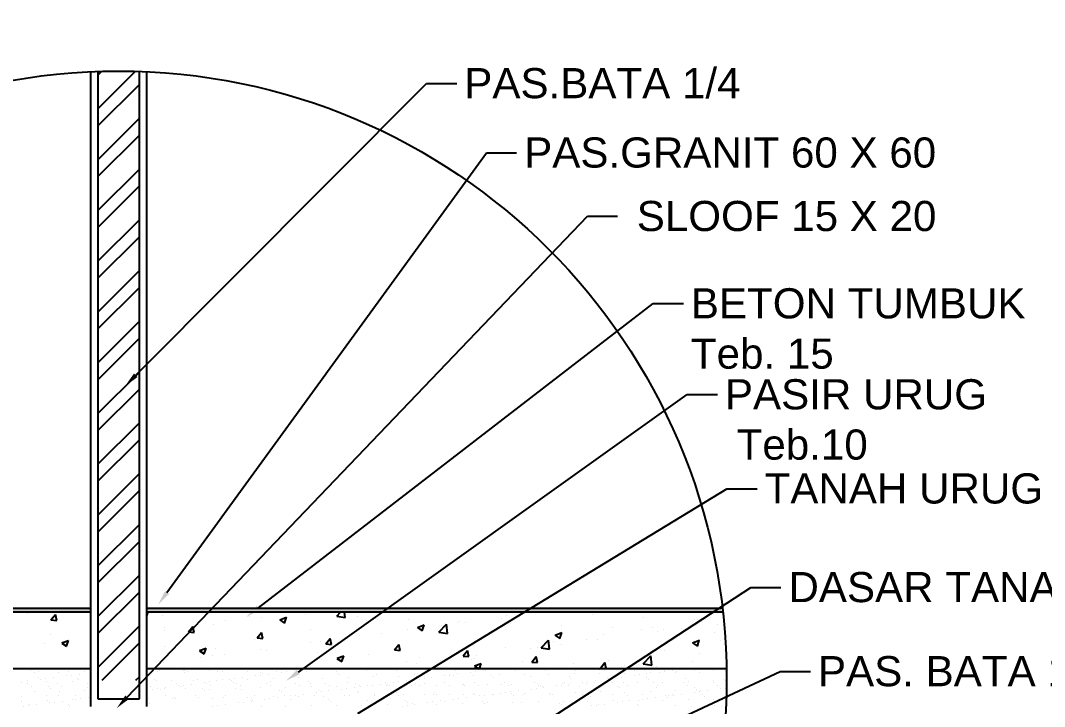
# Model space of a CAD drawing. Header units: centimetres. Extents: x -377343 to 693706, y 194584 to 813780.
# Drawn here: x 173272.8 to 173544.5, y 500131.6 to 500313.6 of the extents above; entities that cross this region are included whole.
import ezdxf

# ---------------------------------------------------------------- set-up
doc = ezdxf.new("R2010")
doc.units = ezdxf.units.CM
doc.layers.add('PIPA', color=11, linetype='Continuous')
doc.styles.get("Standard").update_dxf_attribs({"font": 'arial.ttf'})

msp = doc.modelspace()

# ---------------------------------------------------------------- hatches: boundary and pattern name
h = msp.add_hatch(color=256)
h.dxf.hatch_style = 1
h.paths.add_polyline_path([(173458.84, 500157.578), (173306.37, 500157.578), (173306.37, 500156.578), (173458.966, 500156.578, 0.0015622)])
h.paths.add_polyline_path([(173291.37, 500157.578), (173138.899, 500157.578, 0.0015622), (173138.773, 500156.578), (173291.37, 500156.578)])

# ---------------------------------------------------------------- linework, layer by layer
for p, q in [((173291.37, 500300.02), (173291.37, 500131.578)), ((173293.37, 500299.112), (173294.39, 500300.132)), ((173293.37, 500290.131), (173303.37, 500300.131)), ((173293.37, 500300.1), (173293.37, 500133.578)), ((173304.37, 500133.578), (173304.37, 500300.1)), ((173306.37, 500131.578), (173306.37, 500300.02)), ((173293.37, 500285.641), (173304.37, 500296.641)), ((173380.572, 500296.902), (173388.572, 500296.902)), ((173293.37, 500276.661), (173304.37, 500287.661)), ((173293.37, 500272.171), (173304.37, 500283.171)), ((173396.462, 500278.505), (173404.462, 500278.505)), ((173293.37, 500263.191), (173304.37, 500274.191)), ((173293.37, 500258.7), (173304.37, 500269.7)), ((173293.37, 500249.72), (173304.37, 500260.72)), ((173423.227, 500261.657), (173431.227, 500261.657)), ((173293.37, 500245.23), (173304.37, 500256.23)), ((173293.37, 500236.25), (173304.37, 500247.25)), ((173293.37, 500231.76), (173304.37, 500242.76)), ((173440.69, 500238.488), (173448.69, 500238.488)), ((173293.37, 500222.779), (173304.37, 500233.779)), ((173293.37, 500218.289), (173304.37, 500229.289)), ((173293.37, 500209.309), (173304.37, 500220.309)), ((173293.37, 500204.819), (173304.37, 500215.819)), ((173449.723, 500214.354), (173457.723, 500214.354)), ((173293.37, 500195.839), (173304.37, 500206.839)), ((173293.37, 500191.349), (173304.37, 500202.349)), ((173293.37, 500182.368), (173304.37, 500193.368)), ((173293.37, 500177.878), (173304.37, 500188.878)), ((173460.261, 500189.379), (173468.261, 500189.379)), ((173293.37, 500168.898), (173304.37, 500179.898)), ((173293.37, 500164.408), (173304.37, 500175.408)), ((173293.37, 500155.428), (173304.37, 500166.428)), ((173293.37, 500150.937), (173304.37, 500161.937)), ((173466.583, 500163.2), (173474.583, 500163.2)), ((173291.37, 500156.578), (173138.773, 500156.578)), ((173291.37, 500157.578), (173138.899, 500157.578)), ((173274.823, 500156.214), (173274.823, 500156.214)), ((173280.928, 500154.55), (173282.152, 500156.009)), ((173282.439, 500154.414), (173282.145, 500156.007)), ((173458.84, 500157.578), (173306.37, 500157.578)), ((173458.966, 500156.578), (173306.37, 500156.578)), ((173306.396, 500155.76), (173306.671, 500156.578)), ((173334.997, 500156.482), (173334.997, 500156.482)), ((173356.727, 500155.54), (173357.722, 500156.578)), ((173358.986, 500155.19), (173358.825, 500156.578)), ((173410.996, 500156.456), (173410.996, 500156.456)), ((173280.928, 500154.549), (173282.446, 500154.416)), ((173306.37, 500155.777), (173306.395, 500155.76)), ((173310.535, 500155.722), (173310.535, 500155.722)), ((173323.996, 500153.442), (173323.996, 500153.442)), ((173327.183, 500154.536), (173327.183, 500154.536)), ((173333.541, 500155.373), (173333.541, 500155.373)), ((173336.826, 500155.068), (173336.826, 500155.068)), ((173341.634, 500154.578), (173342.898, 500153.726)), ((173341.647, 500154.607), (173343.426, 500155.29)), ((173342.899, 500153.725), (173343.414, 500155.26)), ((173348.556, 500155.909), (173348.556, 500155.909)), ((173356.727, 500155.539), (173358.986, 500155.189)), ((173362.115, 500155.336), (173362.115, 500155.336)), ((173364.674, 500154.461), (173364.674, 500154.461)), ((173375.674, 500154.763), (173375.674, 500154.763)), ((173378.151, 500152.573), (173379.929, 500153.256)), ((173379.402, 500151.691), (173379.917, 500153.226)), ((173383.834, 500151.336), (173385.813, 500153.398)), ((173386.094, 500150.986), (173385.813, 500153.398)), ((173388.773, 500153.836), (173388.773, 500153.836)), ((173389.233, 500154.19), (173389.233, 500154.19)), ((173390.899, 500153.786), (173390.899, 500153.786)), ((173400.519, 500155.052), (173400.519, 500155.052)), ((173401.814, 500155.624), (173401.814, 500155.624)), ((173402.792, 500153.617), (173402.792, 500153.617)), ((173424.555, 500155.883), (173424.555, 500155.883)), ((173438.114, 500155.31), (173438.114, 500155.31)), ((173451.673, 500154.737), (173451.673, 500154.737)), ((173452.503, 500154.562), (173452.503, 500154.562)), ((173453.398, 500154.114), (173453.398, 500154.114)), ((173457.876, 500153.465), (173457.876, 500153.465)), ((173280.909, 500150.637), (173280.909, 500150.637)), ((173293.37, 500141.957), (173304.37, 500152.957)), ((173310.955, 500151.653), (173310.955, 500151.653)), ((173311.141, 500152.424), (173311.141, 500152.424)), ((173317.364, 500151.361), (173318.883, 500151.228)), ((173317.365, 500151.362), (173318.589, 500152.821)), ((173318.875, 500151.227), (173318.582, 500152.819)), ((173335.583, 500149.768), (173336.808, 500151.228)), ((173337.094, 500149.633), (173336.8, 500151.225)), ((173349.861, 500151.919), (173349.861, 500151.919)), ((173368.499, 500150.837), (173368.499, 500150.837)), ((173375.58, 500151.931), (173375.58, 500151.931)), ((173378.137, 500152.544), (173379.401, 500151.692)), ((173383.835, 500151.335), (173386.094, 500150.985)), ((173384.54, 500152.949), (173384.54, 500152.949)), ((173414.64, 500150.51), (173415.904, 500149.657)), ((173414.654, 500150.539), (173416.432, 500151.222)), ((173415.905, 500149.657), (173416.42, 500151.192)), ((173416.351, 500153.044), (173416.351, 500153.044)), ((173427.527, 500150.699), (173427.527, 500150.699)), ((173429.91, 500152.471), (173429.91, 500152.471)), ((173437.69, 500152.019), (173437.69, 500152.019)), ((173440.568, 500152.488), (173440.568, 500152.488)), ((173441.898, 500151.362), (173441.898, 500151.362)), ((173443.469, 500151.899), (173443.469, 500151.899)), ((173448.257, 500152.199), (173448.257, 500152.199)), ((173457.028, 500151.326), (173457.028, 500151.326)), ((173279.121, 500148.208), (173279.121, 500148.208)), ((173283.789, 500148.42), (173285.053, 500147.568)), ((173283.803, 500148.449), (173285.581, 500149.132)), ((173283.911, 500148.701), (173283.911, 500148.701)), ((173284.932, 500148.123), (173284.932, 500148.123)), ((173285.055, 500147.567), (173285.57, 500149.102)), ((173294.481, 500138.578), (173304.37, 500148.467)), ((173335.048, 500149.376), (173335.048, 500149.376)), ((173335.583, 500149.767), (173337.101, 500149.634)), ((173349.709, 500148.517), (173349.709, 500148.517)), ((173352.52, 500148.733), (173352.52, 500148.733)), ((173353.801, 500148.174), (173355.026, 500149.634)), ((173353.801, 500148.173), (173355.32, 500148.04)), ((173355.312, 500148.039), (173355.019, 500149.631)), ((173358.879, 500149.57), (173358.879, 500149.57)), ((173362.75, 500150.305), (173362.75, 500150.305)), ((173372.02, 500146.58), (173373.244, 500148.04)), ((173373.531, 500146.445), (173373.237, 500148.037)), ((173410.942, 500147.132), (173412.921, 500149.194)), ((173413.202, 500146.781), (173412.921, 500149.194)), ((173414.335, 500148.795), (173414.335, 500148.795)), ((173416.237, 500147.983), (173416.237, 500147.983)), ((173422.877, 500149.477), (173422.877, 500149.477)), ((173425.856, 500149.25), (173425.856, 500149.25)), ((173451.143, 500148.475), (173452.407, 500147.623)), ((173451.157, 500148.505), (173452.935, 500149.187)), ((173452.408, 500147.623), (173452.923, 500149.158)), ((173458.589, 500148.985), (173458.589, 500148.985)), ((173311.029, 500147.555), (173311.029, 500147.555)), ((173320.235, 500146.833), (173320.235, 500146.833)), ((173320.293, 500146.386), (173321.556, 500145.534)), ((173320.306, 500146.415), (173322.084, 500147.098)), ((173321.558, 500145.533), (173322.073, 500147.068)), ((173324.588, 500146.982), (173324.588, 500146.982)), ((173326.859, 500145.355), (173326.859, 500145.355)), ((173336.479, 500146.621), (173336.479, 500146.621)), ((173336.517, 500146.612), (173336.517, 500146.612)), ((173338.147, 500146.409), (173338.147, 500146.409)), ((173351.706, 500145.837), (173351.706, 500145.837)), ((173356.809, 500144.381), (173358.587, 500145.064)), ((173365.265, 500145.264), (173365.265, 500145.264)), ((173372.02, 500146.579), (173373.538, 500146.446)), ((173388.464, 500145.38), (173388.464, 500145.38)), ((173390.238, 500144.986), (173391.463, 500146.446)), ((173391.749, 500144.851), (173391.455, 500146.443)), ((173401.505, 500147.169), (173401.505, 500147.169)), ((173408.064, 500146.934), (173408.064, 500146.934)), ((173409.878, 500147.146), (173409.878, 500147.146)), ((173410.943, 500147.131), (173413.202, 500146.781)), ((173443.776, 500146.442), (173443.776, 500146.442)), ((173453.089, 500145.658), (173453.089, 500145.658)), ((173310.646, 500143.198), (173310.646, 500143.198)), ((173320.501, 500144.518), (173320.501, 500144.518)), ((173323.687, 500144.986), (173323.687, 500144.986)), ((173356.796, 500144.352), (173358.059, 500143.499)), ((173358.061, 500143.499), (173358.576, 500145.034)), ((173375.271, 500143.476), (173375.271, 500143.476)), ((173377.858, 500142.931), (173377.858, 500142.931)), ((173378.824, 500144.691), (173378.824, 500144.691)), ((173384.217, 500143.768), (173384.217, 500143.768)), ((173390.238, 500144.985), (173391.757, 500144.852)), ((173392.383, 500144.118), (173392.383, 500144.118)), ((173393.251, 500144.391), (173393.251, 500144.391)), ((173393.312, 500142.347), (173395.09, 500143.029)), ((173393.837, 500145.034), (173393.837, 500145.034)), ((173394.602, 500141.578), (173395.079, 500143)), ((173405.942, 500143.545), (173405.942, 500143.545)), ((173408.457, 500143.393), (173409.681, 500144.852)), ((173408.457, 500143.391), (173409.975, 500143.258)), ((173409.968, 500143.257), (173409.674, 500144.849)), ((173419.501, 500142.972), (173419.501, 500142.972)), ((173426.675, 500141.799), (173427.9, 500143.258)), ((173428.186, 500141.663), (173427.892, 500143.255)), ((173428.963, 500143.9), (173428.963, 500143.9)), ((173433.06, 500142.399), (173433.06, 500142.399)), ((173438.05, 500142.928), (173440.029, 500144.989)), ((173438.051, 500142.927), (173440.31, 500142.577)), ((173440.31, 500142.577), (173440.029, 500144.989)), ((173440.26, 500144.032), (173440.26, 500144.032)), ((173451.194, 500143.447), (173451.194, 500143.447)), ((173291.37, 500141.578), (173137.635, 500141.578)), ((173275.504, 500141.225), (173275.504, 500141.225)), ((173276.421, 500140.548), (173276.421, 500140.548)), ((173277.586, 500140.85), (173277.586, 500140.85)), ((173282.918, 500140.517), (173282.918, 500140.517)), ((173285.028, 500139.714), (173285.028, 500139.714)), ((173285.349, 500141.43), (173285.349, 500141.43)), ((173285.496, 500140.864), (173285.496, 500140.864)), ((173286.35, 500139.888), (173286.35, 500139.888)), ((173288.415, 500140.16), (173288.415, 500140.16)), ((173289.779, 500140.764), (173289.779, 500140.764)), ((173290.609, 500141.748), (173290.609, 500141.748)), ((173460.104, 500141.578), (173306.37, 500141.578)), ((173309.226, 500140.907), (173309.226, 500140.907)), ((173309.785, 500141.065), (173309.785, 500141.065)), ((173315.99, 500141.03), (173315.99, 500141.03)), ((173316.434, 500141.15), (173316.434, 500141.15)), ((173316.458, 500140.601), (173316.458, 500140.601)), ((173317.136, 500140.922), (173317.136, 500140.922)), ((173322.931, 500141.118), (173322.931, 500141.118)), ((173325.046, 500140.936), (173325.046, 500140.936)), ((173326.304, 500140.806), (173326.304, 500140.806)), ((173329.792, 500141.366), (173329.792, 500141.366)), ((173332.956, 500140.951), (173332.956, 500140.951)), ((173335.229, 500139.747), (173335.229, 500139.747)), ((173336.44, 500141.45), (173336.44, 500141.45)), ((173336.467, 500140.718), (173336.467, 500140.718)), ((173336.552, 500139.921), (173336.552, 500139.921)), ((173336.936, 500140.289), (173336.936, 500140.289)), ((173338.617, 500140.193), (173338.617, 500140.193)), ((173340.866, 500140.965), (173340.866, 500140.965)), ((173342.067, 500140.647), (173342.067, 500140.647)), ((173342.938, 500141.419), (173342.938, 500141.419)), ((173343.389, 500140.821), (173343.389, 500140.821)), ((173345.454, 500141.093), (173345.454, 500141.093)), ((173346.781, 500140.494), (173346.781, 500140.494)), ((173348.775, 500140.979), (173348.775, 500140.979)), ((173348.904, 500141.547), (173348.904, 500141.547)), ((173356.685, 500140.994), (173356.685, 500140.994)), ((173356.945, 500140.407), (173356.945, 500140.407)), ((173357.413, 500139.978), (173357.413, 500139.978)), ((173362.442, 500141.85), (173362.442, 500141.85)), ((173364.595, 500141.008), (173364.595, 500141.008)), ((173367.258, 500140.182), (173367.258, 500140.182)), ((173372.505, 500141.022), (173372.505, 500141.022)), ((173377.422, 500140.095), (173377.422, 500140.095)), ((173377.89, 500139.666), (173377.89, 500139.666)), ((173378.438, 500141.849), (173378.438, 500141.849)), ((173379.888, 500139.671), (173379.888, 500139.671)), ((173380.415, 500141.037), (173380.415, 500141.037)), ((173385.431, 500139.78), (173385.431, 500139.78)), ((173386.537, 500139.755), (173386.537, 500139.755)), ((173386.753, 500139.954), (173386.753, 500139.954)), ((173387.735, 500139.87), (173387.735, 500139.87)), ((173388.325, 500141.051), (173388.325, 500141.051)), ((173388.818, 500140.226), (173388.818, 500140.226)), ((173392.268, 500140.68), (173392.268, 500140.68)), ((173393.034, 500139.724), (173393.034, 500139.724)), ((173393.299, 500142.317), (173394.395, 500141.578)), ((173393.59, 500140.854), (173393.59, 500140.854)), ((173395.655, 500141.126), (173395.655, 500141.126)), ((173396.235, 500141.066), (173396.235, 500141.066)), ((173397.899, 500139.783), (173397.899, 500139.783)), ((173399.894, 500139.971), (173399.894, 500139.971)), ((173404.145, 500141.08), (173404.145, 500141.08)), ((173406.543, 500140.056), (173406.543, 500140.056)), ((173412.055, 500141.094), (173412.055, 500141.094)), ((173413.041, 500140.025), (173413.041, 500140.025)), ((173419.901, 500140.272), (173419.901, 500140.272)), ((173419.965, 500141.109), (173419.965, 500141.109)), ((173426.48, 500141.271), (173426.48, 500141.271)), ((173426.55, 500140.357), (173426.55, 500140.357)), ((173426.675, 500141.797), (173428.193, 500141.665)), ((173427.218, 500142.244), (173427.218, 500142.244)), ((173427.875, 500141.123), (173427.875, 500141.123)), ((173433.047, 500140.326), (173433.047, 500140.326)), ((173435.633, 500139.813), (173435.633, 500139.813)), ((173435.785, 500141.137), (173435.785, 500141.137)), ((173436.325, 500141.476), (173436.325, 500141.476)), ((173436.955, 500139.987), (173436.955, 500139.987)), ((173439.02, 500140.258), (173439.02, 500140.258)), ((173439.907, 500140.573), (173439.907, 500140.573)), ((173441.575, 500142.181), (173441.575, 500142.181)), ((173442.47, 500140.713), (173442.47, 500140.713)), ((173443.695, 500141.152), (173443.695, 500141.152)), ((173443.792, 500140.887), (173443.792, 500140.887)), ((173445.857, 500141.159), (173445.857, 500141.159)), ((173446.046, 500141.578), (173446.118, 500141.664)), ((173446.126, 500141.578), (173446.111, 500141.661)), ((173446.489, 500141.388), (173446.489, 500141.388)), ((173446.556, 500140.658), (173446.556, 500140.658)), ((173446.619, 500141.826), (173446.619, 500141.826)), ((173446.957, 500140.959), (173446.957, 500140.959)), ((173451.604, 500141.166), (173451.604, 500141.166)), ((173453.054, 500140.627), (173453.054, 500140.627)), ((173456.802, 500141.164), (173456.802, 500141.164)), ((173459.514, 500141.181), (173459.514, 500141.181)), ((173459.914, 500140.874), (173459.914, 500140.874)), ((173474.411, 500140.893), (173482.411, 500140.893)), ((173272.995, 500137.919), (173272.995, 500137.919)), ((173274.71, 500137.628), (173274.71, 500137.628)), ((173274.741, 500138.36), (173274.741, 500138.36)), ((173275.782, 500136.946), (173275.782, 500136.946)), ((173277.714, 500139.2), (173277.714, 500139.2)), ((173278.191, 500138.814), (173278.191, 500138.814)), ((173279.513, 500138.988), (173279.513, 500138.988)), ((173279.855, 500138.167), (173279.855, 500138.167)), ((173281.578, 500139.26), (173281.578, 500139.26)), ((173282.62, 500137.643), (173282.62, 500137.643)), ((173283.691, 500136.96), (173283.691, 500136.96)), ((173286.504, 500138.251), (173286.504, 500138.251)), ((173287.877, 500139.113), (173287.877, 500139.113)), ((173288.346, 500138.684), (173288.346, 500138.684)), ((173290.53, 500137.657), (173290.53, 500137.657)), ((173303.461, 500138.578), (173304.37, 500139.487)), ((173306.511, 500138.552), (173306.511, 500138.552)), ((173307.421, 500137.004), (173307.421, 500137.004)), ((173308.355, 500138.801), (173308.355, 500138.801)), ((173308.823, 500138.372), (173308.823, 500138.372)), ((173313.008, 500138.521), (173313.008, 500138.521)), ((173314.26, 500137.7), (173314.26, 500137.7)), ((173314.718, 500137.047), (173314.718, 500137.047)), ((173315.331, 500137.018), (173315.331, 500137.018)), ((173316.04, 500137.221), (173316.04, 500137.221)), ((173318.105, 500137.493), (173318.105, 500137.493)), ((173318.668, 500138.576), (173318.668, 500138.576)), ((173319.868, 500138.768), (173319.868, 500138.768)), ((173321.555, 500137.947), (173321.555, 500137.947)), ((173322.17, 500137.715), (173322.17, 500137.715)), ((173322.877, 500138.121), (173322.877, 500138.121)), ((173323.241, 500137.032), (173323.241, 500137.032)), ((173324.942, 500138.393), (173324.942, 500138.393)), ((173326.517, 500138.853), (173326.517, 500138.853)), ((173328.392, 500138.847), (173328.392, 500138.847)), ((173328.832, 500138.489), (173328.832, 500138.489)), ((173329.3, 500138.06), (173329.3, 500138.06)), ((173329.714, 500139.021), (173329.714, 500139.021)), ((173330.08, 500137.729), (173330.08, 500137.729)), ((173331.151, 500137.047), (173331.151, 500137.047)), ((173331.779, 500139.293), (173331.779, 500139.293)), ((173333.015, 500138.822), (173333.015, 500138.822)), ((173337.99, 500137.743), (173337.99, 500137.743)), ((173339.061, 500137.061), (173339.061, 500137.061)), ((173339.145, 500138.265), (173339.145, 500138.265)), ((173339.875, 500139.069), (173339.875, 500139.069)), ((173345.9, 500137.758), (173345.9, 500137.758)), ((173346.524, 500139.154), (173346.524, 500139.154)), ((173346.971, 500137.075), (173346.971, 500137.075)), ((173349.309, 500138.177), (173349.309, 500138.177)), ((173349.777, 500137.748), (173349.777, 500137.748)), ((173353.021, 500139.123), (173353.021, 500139.123)), ((173353.81, 500137.772), (173353.81, 500137.772)), ((173354.881, 500137.09), (173354.881, 500137.09)), ((173359.623, 500137.953), (173359.623, 500137.953)), ((173359.881, 500139.37), (173359.881, 500139.37)), ((173361.72, 500137.787), (173361.72, 500137.787)), ((173362.791, 500137.104), (173362.791, 500137.104)), ((173364.92, 500137.079), (173364.92, 500137.079)), ((173366.242, 500137.254), (173366.242, 500137.254)), ((173366.53, 500139.455), (173366.53, 500139.455)), ((173368.307, 500137.525), (173368.307, 500137.525)), ((173369.63, 500137.801), (173369.63, 500137.801)), ((173369.786, 500137.865), (173369.786, 500137.865)), ((173369.965, 500137.073), (173369.965, 500137.073)), ((173370.254, 500137.436), (173370.254, 500137.436)), ((173370.701, 500137.119), (173370.701, 500137.119)), ((173371.757, 500137.98), (173371.757, 500137.98)), ((173373.028, 500139.423), (173373.028, 500139.423)), ((173373.079, 500138.154), (173373.079, 500138.154)), ((173375.144, 500138.425), (173375.144, 500138.425)), ((173376.613, 500137.158), (173376.613, 500137.158)), ((173377.539, 500137.815), (173377.539, 500137.815)), ((173378.594, 500138.88), (173378.594, 500138.88)), ((173378.611, 500137.133), (173378.611, 500137.133)), ((173379.916, 500139.054), (173379.916, 500139.054)), ((173380.1, 500137.641), (173380.1, 500137.641)), ((173381.981, 500139.326), (173381.981, 500139.326)), ((173383.111, 500137.127), (173383.111, 500137.127)), ((173385.449, 500137.83), (173385.449, 500137.83)), ((173386.52, 500137.147), (173386.52, 500137.147)), ((173389.971, 500137.374), (173389.971, 500137.374)), ((173390.263, 500137.553), (173390.263, 500137.553)), ((173390.732, 500137.124), (173390.732, 500137.124)), ((173393.359, 500137.844), (173393.359, 500137.844)), ((173394.43, 500137.162), (173394.43, 500137.162)), ((173396.62, 500137.459), (173396.62, 500137.459)), ((173398.367, 500139.354), (173398.367, 500139.354)), ((173400.577, 500137.329), (173400.577, 500137.329)), ((173401.269, 500137.858), (173401.269, 500137.858)), ((173402.34, 500137.176), (173402.34, 500137.176)), ((173403.117, 500137.428), (173403.117, 500137.428)), ((173408.212, 500139.558), (173408.212, 500139.558)), ((173409.179, 500137.873), (173409.179, 500137.873)), ((173409.978, 500137.675), (173409.978, 500137.675)), ((173410.25, 500137.19), (173410.25, 500137.19)), ((173410.741, 500137.242), (173410.741, 500137.242)), ((173415.121, 500137.112), (173415.121, 500137.112)), ((173416.443, 500137.286), (173416.443, 500137.286)), ((173416.626, 500137.76), (173416.626, 500137.76)), ((173417.089, 500137.887), (173417.089, 500137.887)), ((173418.16, 500137.205), (173418.16, 500137.205)), ((173418.376, 500139.471), (173418.376, 500139.471)), ((173418.508, 500137.558), (173418.508, 500137.558)), ((173418.844, 500139.042), (173418.844, 500139.042)), ((173421.054, 500137.017), (173421.054, 500137.017)), ((173421.958, 500138.012), (173421.958, 500138.012)), ((173423.124, 500137.728), (173423.124, 500137.728)), ((173423.281, 500138.186), (173423.281, 500138.186)), ((173424.999, 500137.902), (173424.999, 500137.902)), ((173425.346, 500138.458), (173425.346, 500138.458)), ((173426.07, 500137.219), (173426.07, 500137.219)), ((173428.69, 500139.246), (173428.69, 500139.246)), ((173428.796, 500138.912), (173428.796, 500138.912)), ((173429.984, 500137.976), (173429.984, 500137.976)), ((173430.118, 500139.086), (173430.118, 500139.086)), ((173431.218, 500136.93), (173431.218, 500136.93)), ((173432.183, 500139.358), (173432.183, 500139.358)), ((173432.909, 500137.916), (173432.909, 500137.916)), ((173433.98, 500137.234), (173433.98, 500137.234)), ((173436.633, 500138.06), (173436.633, 500138.06)), ((173438.853, 500139.159), (173438.853, 500139.159)), ((173439.322, 500138.73), (173439.322, 500138.73)), ((173440.819, 500137.93), (173440.819, 500137.93)), ((173441.89, 500137.248), (173441.89, 500137.248)), ((173443.13, 500138.029), (173443.13, 500138.029)), ((173448.729, 500137.945), (173448.729, 500137.945)), ((173449.167, 500138.934), (173449.167, 500138.934)), ((173449.8, 500137.262), (173449.8, 500137.262)), ((173449.991, 500138.276), (173449.991, 500138.276)), ((173456.639, 500138.361), (173456.639, 500138.361)), ((173456.639, 500137.959), (173456.639, 500137.959)), ((173457.71, 500137.277), (173457.71, 500137.277)), ((173459.331, 500138.847), (173459.331, 500138.847)), ((173459.799, 500138.418), (173459.799, 500138.418)), ((173273.075, 500134.225), (173273.075, 500134.225)), ((173276.581, 500135.654), (173276.581, 500135.654)), ((173279.638, 500134.49), (173279.638, 500134.49)), ((173280.242, 500136.884), (173280.242, 500136.884)), ((173280.71, 500136.455), (173280.71, 500136.455)), ((173282.92, 500134.43), (173282.92, 500134.43)), ((173283.078, 500135.623), (173283.078, 500135.623)), ((173287.547, 500134.504), (173287.547, 500134.504)), ((173289.939, 500135.87), (173289.939, 500135.87)), ((173290.555, 500136.659), (173290.555, 500136.659)), ((173307.881, 500136.147), (173307.881, 500136.147)), ((173309.203, 500136.321), (173309.203, 500136.321)), ((173309.945, 500136.171), (173309.945, 500136.171)), ((173311.033, 500136.347), (173311.033, 500136.347)), ((173311.268, 500136.593), (173311.268, 500136.593)), ((173311.277, 500134.547), (173311.277, 500134.547)), ((173316.594, 500136.256), (173316.594, 500136.256)), ((173319.187, 500134.561), (173319.187, 500134.561)), ((173321.196, 500136.26), (173321.196, 500136.26)), ((173321.664, 500135.831), (173321.664, 500135.831)), ((173323.091, 500136.224), (173323.091, 500136.224)), ((173327.097, 500134.576), (173327.097, 500134.576)), ((173329.952, 500136.472), (173329.952, 500136.472)), ((173331.51, 500136.035), (173331.51, 500136.035)), ((173335.007, 500134.59), (173335.007, 500134.59)), ((173336.6, 500136.556), (173336.6, 500136.556)), ((173341.673, 500135.948), (173341.673, 500135.948)), ((173342.142, 500135.519), (173342.142, 500135.519)), ((173342.917, 500134.605), (173342.917, 500134.605)), ((173343.098, 500136.525), (173343.098, 500136.525)), ((173344.408, 500134.379), (173344.408, 500134.379)), ((173345.731, 500134.553), (173345.731, 500134.553)), ((173346.684, 500134.26), (173346.684, 500134.26)), ((173347.796, 500134.825), (173347.796, 500134.825)), ((173349.958, 500136.772), (173349.958, 500136.772)), ((173350.827, 500134.619), (173350.827, 500134.619)), ((173351.246, 500135.279), (173351.246, 500135.279)), ((173351.987, 500135.723), (173351.987, 500135.723)), ((173352.568, 500135.453), (173352.568, 500135.453)), ((173353.181, 500134.228), (173353.181, 500134.228)), ((173354.633, 500135.725), (173354.633, 500135.725)), ((173356.607, 500136.857), (173356.607, 500136.857)), ((173358.083, 500136.179), (173358.083, 500136.179)), ((173358.737, 500134.633), (173358.737, 500134.633)), ((173359.405, 500136.353), (173359.405, 500136.353)), ((173360.041, 500134.476), (173360.041, 500134.476)), ((173361.47, 500136.625), (173361.47, 500136.625)), ((173362.151, 500135.636), (173362.151, 500135.636)), ((173362.619, 500135.207), (173362.619, 500135.207)), ((173363.104, 500136.826), (173363.104, 500136.826)), ((173366.647, 500134.648), (173366.647, 500134.648)), ((173366.69, 500134.56), (173366.69, 500134.56)), ((173372.464, 500135.412), (173372.464, 500135.412)), ((173373.188, 500134.529), (173373.188, 500134.529)), ((173374.557, 500134.662), (173374.557, 500134.662)), ((173380.048, 500134.776), (173380.048, 500134.776)), ((173382.467, 500134.676), (173382.467, 500134.676)), ((173382.628, 500135.324), (173382.628, 500135.324)), ((173383.096, 500134.895), (173383.096, 500134.895)), ((173386.697, 500134.861), (173386.697, 500134.861)), ((173390.376, 500134.691), (173390.376, 500134.691)), ((173392.941, 500135.1), (173392.941, 500135.1)), ((173393.194, 500134.83), (173393.194, 500134.83)), ((173394.61, 500134.412), (173394.61, 500134.412)), ((173395.932, 500134.586), (173395.932, 500134.586)), ((173397.997, 500134.858), (173397.997, 500134.858)), ((173398.286, 500134.705), (173398.286, 500134.705)), ((173400.054, 500135.077), (173400.054, 500135.077)), ((173401.447, 500135.312), (173401.447, 500135.312)), ((173402.769, 500135.486), (173402.769, 500135.486)), ((173403.105, 500135.012), (173403.105, 500135.012)), ((173403.573, 500134.583), (173403.573, 500134.583)), ((173404.834, 500135.758), (173404.834, 500135.758)), ((173406.196, 500134.72), (173406.196, 500134.72)), ((173406.703, 500135.162), (173406.703, 500135.162)), ((173408.284, 500136.212), (173408.284, 500136.212)), ((173409.606, 500136.386), (173409.606, 500136.386)), ((173411.209, 500136.813), (173411.209, 500136.813)), ((173411.671, 500136.658), (173411.671, 500136.658)), ((173413.201, 500135.131), (173413.201, 500135.131)), ((173413.419, 500134.788), (173413.419, 500134.788)), ((173414.106, 500134.734), (173414.106, 500134.734)), ((173420.061, 500135.378), (173420.061, 500135.378)), ((173422.016, 500134.748), (173422.016, 500134.748)), ((173423.582, 500134.7), (173423.582, 500134.7)), ((173424.05, 500134.271), (173424.05, 500134.271)), ((173426.71, 500135.463), (173426.71, 500135.463)), ((173429.926, 500134.763), (173429.926, 500134.763)), ((173431.686, 500136.501), (173431.686, 500136.501)), ((173433.207, 500135.432), (173433.207, 500135.432)), ((173433.896, 500134.476), (173433.896, 500134.476)), ((173437.836, 500134.777), (173437.836, 500134.777)), ((173440.067, 500135.679), (173440.067, 500135.679)), ((173441.531, 500136.705), (173441.531, 500136.705)), ((173444.059, 500134.389), (173444.059, 500134.389)), ((173444.812, 500134.445), (173444.812, 500134.445)), ((173445.746, 500134.791), (173445.746, 500134.791)), ((173446.134, 500134.619), (173446.134, 500134.619)), ((173446.716, 500135.764), (173446.716, 500135.764)), ((173448.199, 500134.89), (173448.199, 500134.89)), ((173451.649, 500135.345), (173451.649, 500135.345)), ((173451.695, 500136.618), (173451.695, 500136.618)), ((173452.163, 500136.189), (173452.163, 500136.189)), ((173452.971, 500135.519), (173452.971, 500135.519)), ((173453.214, 500135.733), (173453.214, 500135.733)), ((173453.656, 500134.806), (173453.656, 500134.806)), ((173455.036, 500135.791), (173455.036, 500135.791)), ((173458.486, 500136.245), (173458.486, 500136.245)), ((173459.808, 500136.419), (173459.808, 500136.419)), ((173460.074, 500135.98), (173460.074, 500135.98)), ((173273.155, 500133.025), (173273.155, 500133.025)), ((173273.696, 500131.646), (173273.696, 500131.646)), ((173275.018, 500131.82), (173275.018, 500131.82)), ((173275.284, 500132.2), (173275.284, 500132.2)), ((173277.083, 500132.092), (173277.083, 500132.092)), ((173280.015, 500133.272), (173280.015, 500133.272)), ((173280.533, 500132.546), (173280.533, 500132.546)), ((173281.855, 500132.72), (173281.855, 500132.72)), ((173283.92, 500132.992), (173283.92, 500132.992)), ((173285.448, 500132.113), (173285.448, 500132.113)), ((173285.916, 500131.684), (173285.916, 500131.684)), ((173286.664, 500133.357), (173286.664, 500133.357)), ((173287.37, 500133.446), (173287.37, 500133.446)), ((173288.692, 500133.62), (173288.692, 500133.62)), ((173290.757, 500133.892), (173290.757, 500133.892)), ((173293.37, 500133.578), (173304.37, 500133.578)), ((173306.671, 500133.658), (173306.671, 500133.658)), ((173307.025, 500132.503), (173307.025, 500132.503)), ((173313.168, 500133.627), (173313.168, 500133.627)), ((173313.561, 500134.031), (173313.561, 500134.031)), ((173314.029, 500133.602), (173314.029, 500133.602)), ((173320.028, 500133.874), (173320.028, 500133.874)), ((173323.874, 500133.806), (173323.874, 500133.806)), ((173323.897, 500131.679), (173323.897, 500131.679)), ((173325.219, 500131.853), (173325.219, 500131.853)), ((173326.677, 500133.959), (173326.677, 500133.959)), ((173327.284, 500132.125), (173327.284, 500132.125)), ((173330.734, 500132.579), (173330.734, 500132.579)), ((173332.056, 500132.753), (173332.056, 500132.753)), ((173333.175, 500133.928), (173333.175, 500133.928)), ((173334.038, 500133.719), (173334.038, 500133.719)), ((173334.121, 500133.025), (173334.121, 500133.025)), ((173334.506, 500133.29), (173334.506, 500133.29)), ((173336.76, 500131.662), (173336.76, 500131.662)), ((173337.571, 500133.479), (173337.571, 500133.479)), ((173338.893, 500133.653), (173338.893, 500133.653)), ((173340.035, 500134.175), (173340.035, 500134.175)), ((173340.958, 500133.925), (173340.958, 500133.925)), ((173343.258, 500131.631), (173343.258, 500131.631)), ((173344.351, 500133.494), (173344.351, 500133.494)), ((173350.118, 500131.878), (173350.118, 500131.878)), ((173354.515, 500133.407), (173354.515, 500133.407)), ((173354.983, 500132.978), (173354.983, 500132.978)), ((173356.767, 500131.963), (173356.767, 500131.963)), ((173363.264, 500131.932), (173363.264, 500131.932)), ((173364.829, 500133.182), (173364.829, 500133.182)), ((173370.125, 500132.179), (173370.125, 500132.179)), ((173374.099, 500131.711), (173374.099, 500131.711)), ((173374.992, 500133.095), (173374.992, 500133.095)), ((173375.421, 500131.885), (173375.421, 500131.885)), ((173375.46, 500132.666), (173375.46, 500132.666)), ((173376.773, 500132.264), (173376.773, 500132.264)), ((173377.486, 500132.157), (173377.486, 500132.157)), ((173380.936, 500132.612), (173380.936, 500132.612)), ((173382.258, 500132.786), (173382.258, 500132.786)), ((173383.271, 500132.233), (173383.271, 500132.233)), ((173384.323, 500133.057), (173384.323, 500133.057)), ((173385.306, 500132.87), (173385.306, 500132.87)), ((173387.773, 500133.512), (173387.773, 500133.512)), ((173389.095, 500133.686), (173389.095, 500133.686)), ((173390.131, 500132.48), (173390.131, 500132.48)), ((173391.16, 500133.958), (173391.16, 500133.958)), ((173395.469, 500132.783), (173395.469, 500132.783)), ((173395.938, 500132.354), (173395.938, 500132.354)), ((173396.78, 500132.565), (173396.78, 500132.565)), ((173403.277, 500132.533), (173403.277, 500132.533)), ((173405.783, 500132.558), (173405.783, 500132.558)), ((173410.138, 500132.781), (173410.138, 500132.781)), ((173415.947, 500132.471), (173415.947, 500132.471)), ((173416.415, 500132.042), (173416.415, 500132.042)), ((173416.786, 500132.865), (173416.786, 500132.865)), ((173423.284, 500132.834), (173423.284, 500132.834)), ((173424.3, 500131.744), (173424.3, 500131.744)), ((173425.622, 500131.918), (173425.622, 500131.918)), ((173426.26, 500132.247), (173426.26, 500132.247)), ((173427.687, 500132.19), (173427.687, 500132.19)), ((173430.144, 500133.081), (173430.144, 500133.081)), ((173431.137, 500132.644), (173431.137, 500132.644)), ((173432.46, 500132.818), (173432.46, 500132.818)), ((173434.524, 500133.09), (173434.524, 500133.09)), ((173436.424, 500132.159), (173436.424, 500132.159)), ((173436.793, 500133.166), (173436.793, 500133.166)), ((173436.892, 500131.73), (173436.892, 500131.73)), ((173437.975, 500133.544), (173437.975, 500133.544)), ((173439.297, 500133.718), (173439.297, 500133.718)), ((173441.362, 500133.99), (173441.362, 500133.99)), ((173443.29, 500133.135), (173443.29, 500133.135)), ((173444.528, 500133.96), (173444.528, 500133.96)), ((173446.737, 500131.935), (173446.737, 500131.935)), ((173450.151, 500133.382), (173450.151, 500133.382)), ((173450.78, 500131.584), (173450.78, 500131.584)), ((173454.373, 500134.164), (173454.373, 500134.164)), ((173456.799, 500133.467), (173456.799, 500133.467)), ((173456.901, 500131.847), (173456.901, 500131.847)), ((173458.69, 500131.599), (173458.69, 500131.599))]:
    msp.add_line(p, q)
for points in [[(173303.413, 500219.455), (173380.572, 500296.902)], [(173311.687, 500161.814), (173396.462, 500278.505)], [(173301.124, 500134.035), (173423.227, 500261.657)], [(173335.946, 500157.789), (173440.69, 500238.488)], [(173346.548, 500140.726), (173449.723, 500214.354)], [(173362.32, 500129.751), (173460.261, 500189.379)], [(173379.224, 500106.123), (173466.583, 500163.2)], [(173324.049, 500070.586), (173474.411, 500140.893)]]:
    msp.add_lwpolyline(points)
msp.add_circle((173298.87, 500138.892), 161.302)
for points in [[(173303.885, 500218.985), (173300.59, 500216.622), (173302.941, 500219.926)], [(173312.226, 500161.422), (173309.336, 500158.578), (173311.147, 500162.206)], [(173336.353, 500157.261), (173332.778, 500155.348), (173335.539, 500158.317)], [(173346.935, 500140.183), (173343.292, 500138.402), (173346.161, 500141.268)], [(173301.606, 500133.574), (173298.359, 500131.145), (173300.642, 500134.496)]]:
    msp.add_solid(points)
at = {"layer": 'PIPA', "lineweight": 35, "extrusion": (0, 0.816497, 0.57735), "elevation": 193451.324}
msp.add_lwpolyline([(-421704.212, -325591.681), (-159560.265, -63447.734), (377343.333, -600351.331), (-158232.47, -1135927.133), (-693706.405, -600453.199), (-454216.825, -360963.619)], dxfattribs=at)

# ---------------------------------------------------------------- texts
at = {"insert": (173390.572, 500300.97), "char_height": 8, "width": 99.33218, "attachment_point": 1}
msp.add_mtext('PAS.BATA 1/4', dxfattribs=at)
at = {"char_height": 8, "attachment_point": 1}
for s, insert in [('PAS.GRANIT 60 X 60', (173406.462, 500282.573)), (' SLOOF 15 X 20', (173433.227, 500265.726)), ('BETON TUMBUK \\PTeb. 15', (173450.69, 500242.556)), ('PASIR URUG\\P Teb.10', (173459.723, 500218.422)), ('TANAH URUG', (173470.261, 500193.447)), ('DASAR TANAH ', (173476.583, 500167.268)), ('PAS. BATA 1/4', (173484.411, 500144.961))]:
    msp.add_mtext(s, dxfattribs=dict(at, insert=insert))

doc.saveas('drawing.dxf')
